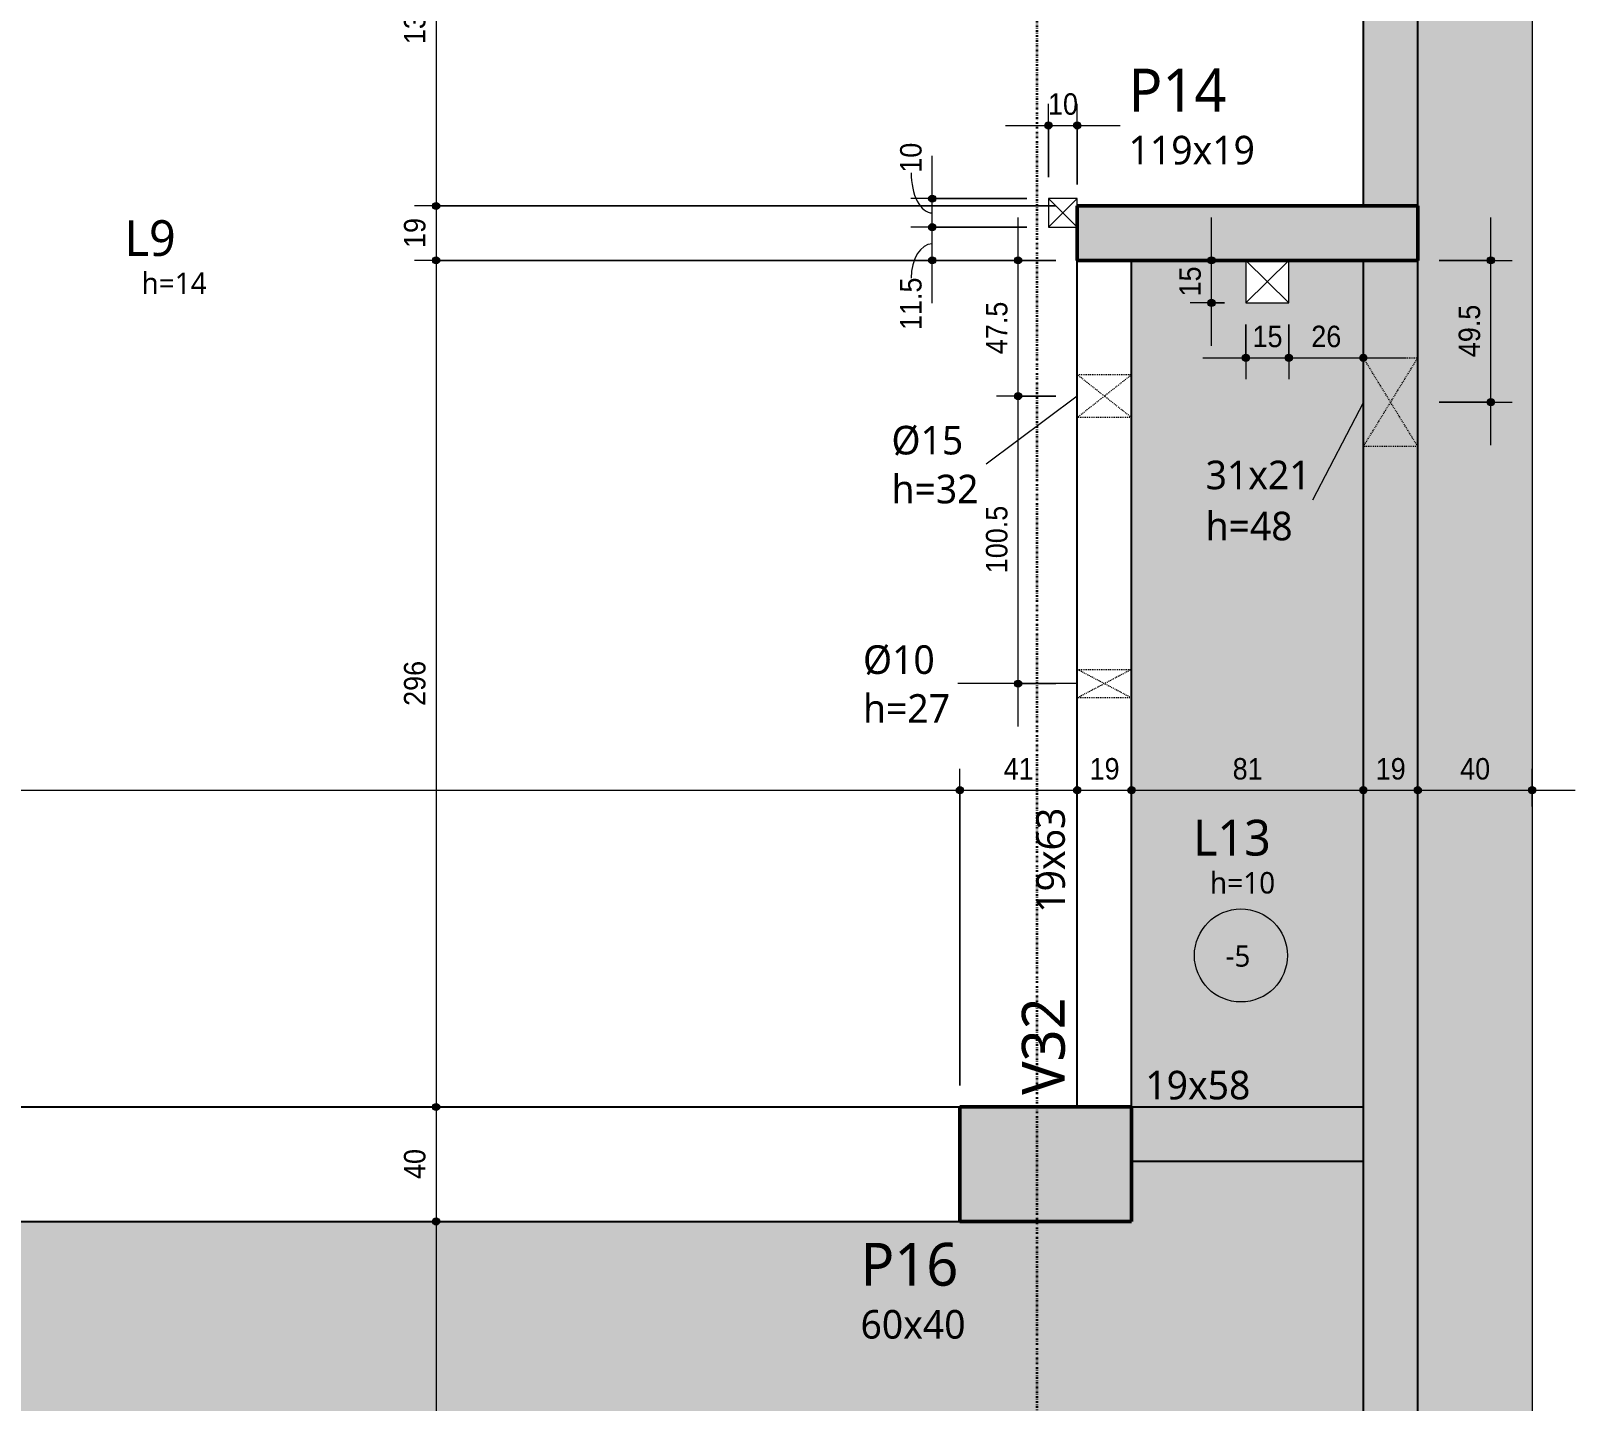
# Model space of a CAD drawing. Header units: centimetres. Extents: x -1897 to 22038, y -1268 to 84208.
# Drawn here: x 655 to 1194, y -789 to -310 of the extents above; entities that cross this region are included whole.
import ezdxf

# ---------------------------------------------------------------- set-up
doc = ezdxf.new("R2010")
doc.units = ezdxf.units.CM
for name, pattern in [('Dash dot', [1.5875, 0.635, -0.47625, 0, -0.47625]), ('Hidden', [0.714375, 0.47625, -0.238125]), ('Traço', [0.635, 0.3175, -0.3175])]:
    doc.linetypes.add(name, pattern=pattern)
for name, color, linetype, lineweight in [('A-ANNO-DIMS', 7, 'Continuous', 9), ('A-ANNO-DIMS-50', 7, 'Continuous', 9), ('A-DETL', 7, 'Hidden', 18), ('A-FLOR', 7, 'Continuous', 18), ('A-FLOR-IDEN', 7, 'Continuous', 9), ('A-GENM', 7, 'Continuous', 18), ('A-GENM-HDLN', 7, 'Traço', 18), ('A-GENM-IDEN', 7, 'Continuous', 9), ('S-BEAM', 7, 'Continuous', 18), ('S-BEAM-IDEN', 7, 'Continuous', 9), ('S-COLS', 7, 'Continuous', 18), ('S-COLS-IDEN', 7, 'Continuous', 9), ('S-GRID', 7, 'Continuous', 9)]:
    doc.layers.add(name, color=color, linetype=linetype, lineweight=lineweight)
doc.styles.add('Arial_1', font='arial.ttf', dxfattribs={"width": 0.9, "height": 7.5})
doc.styles.add('Gadugi', font='gadugi.ttf', dxfattribs={"height": 15})
doc.styles.add('Gadugi_1', font='gadugi.ttf', dxfattribs={"height": 10})
doc.styles.add('Gadugi_3', font='gadugi.ttf', dxfattribs={"height": 7.5})
doc.styles.add('Gadugi_4', font='gadugi.ttf', dxfattribs={"height": 12.5})
doc.dimstyles.new('PED_R80_1_5mm_ACIMA_As_ESQ__R00', dxfattribs={"dimscale": 30.48, "dimtxt": 7.651945, "dimasz": 0.328084, "dimexe": 0.246063, "dimexo": 0.246063, "dimgap": 0.049213, "dimtad": 1, "dimdec": 1, "dimrnd": 0.5, "dimdsep": 46, "dimtxsty": 'Arial_1', "dimblk1": 'DOTSMALL', "dimblk2": 'DOTSMALL', "dimsah": 1, "dimcen": 0.09, "dimdle": 0.492126, "dimazin": 0, "dimtfac": 1, "dimtdec": 4, "dimtix": 1, "dimtmove": 0, "dimatfit": 3, "dimfxl": 1, "dimtvp": 1, "dimtolj": 1, "dimtzin": 0, "dimarcsym": 2})
doc.dimstyles.new('PED_R80_1_5mm_ACIMA_As_ESQ__R00_2', dxfattribs={"dimscale": 30.48, "dimtxt": 7.651945, "dimasz": 0.328084, "dimexe": 0.246063, "dimexo": 0.246063, "dimgap": 0.049213, "dimtad": 1, "dimdec": 1, "dimrnd": 0.5, "dimdsep": 46, "dimtxsty": 'Arial_1', "dimblk1": 'DOTSMALL', "dimblk2": 'DOTSMALL', "dimsah": 1, "dimcen": 0.09, "dimdle": 0.492126, "dimazin": 0, "dimtfac": 1, "dimtdec": 4, "dimtix": 1, "dimtmove": 1, "dimatfit": 3, "dimfxl": 1, "dimtvp": 1, "dimtolj": 1, "dimtzin": 0, "dimarcsym": 2})

# ---------------------------------------------------------------- blocks, each defined once
blk = doc.blocks.new('PED_FURO_RETANGULAR_R04_2020 _INSTÂNCIA_ - FURO RET-3739772-PL K 100 - FORMA DO 6º PAVIMENTO')
at = {"layer": 'A-GENM-HDLN'}
for p, q in [((-15.5, -9.5), (-15.5, 9.5)), ((-15.49, 9.5), (15.49, -9.5)), ((-15.49, -9.5), (15.49, 9.5)), ((15.5, 9.5), (15.5, -9.5))]:
    blk.add_line(p, q, dxfattribs=at)
blk = doc.blocks.new('PED_FURO_CIRCULAR_R04_2020 _INSTÂNCIA_ - FURO CIRC-3743613-PL K 100 - FORMA DO 6º PAVIMENTO')
at = {"layer": 'A-GENM-HDLN'}
for p, q in [((5, -9.5), (-5, 9.5)), ((-5, -9.5), (5, 9.5)), ((-5, -9.5), (-5, 9.5)), ((5, 9.5), (5, -9.5))]:
    blk.add_line(p, q, dxfattribs=at)
blk = doc.blocks.new('PED_FURO_CIRCULAR_R04_2020 _INSTÂNCIA_ - FURO CIRC-3743808-PL K 100 - FORMA DO 6º PAVIMENTO')
at = {"layer": 'A-GENM-HDLN'}
for p, q in [((7.5, -9.5), (-7.5, 9.5)), ((-7.5, -9.5), (7.5, 9.5)), ((-7.5, -9.5), (-7.5, 9.5)), ((7.5, 9.5), (7.5, -9.5))]:
    blk.add_line(p, q, dxfattribs=at)
blk = doc.blocks.new('PED_TAG_LAJE_R01 - TÍTULO_ESPESSURA_REBAIXO-2413107-PL K 100 - FORMA DO 6º PAVIMENTO')
at = {"layer": 'A-FLOR-IDEN'}
blk.add_circle((-0.046, -0.667), 0.325, dxfattribs=at)
blk = doc.blocks.new('DIMBLOCK30-PL K 100 - FORMA DO 6º PAVIMENTO')
at = {"layer": 'A-ANNO-DIMS-50', "true_color": 0x000032}
h = blk.add_hatch(color=178, dxfattribs=at)
edge = h.paths.add_edge_path(flags=0)
edge.add_arc((237.5, -575), 1.25, 0, 360)
h = blk.add_hatch(color=178, dxfattribs=at)
edge = h.paths.add_edge_path(flags=0)
edge.add_arc((979.5, -575), 1.25, 0, 360)
at = {"layer": 'A-ANNO-DIMS-50', "color": 178, "true_color": 0x000032}
for p, q in [((237.5, -678.25), (237.5, -567.5)), ((979.5, -678.25), (979.5, -567.5)), ((237.5, -575), (979.5, -575)), ((237.5, -575), (237.5, -678.25)), ((979.5, -575), (979.5, -678.25))]:
    blk.add_line(p, q, dxfattribs=at)
for centre in [(237.5, -575), (979.5, -575)]:
    blk.add_circle(centre, 1.25, dxfattribs=at)
at = {"layer": 'A-ANNO-DIMS-50', "color": 0, "insert": (600.73, -563.76), "char_height": 7.5, "width": 18.6472, "attachment_point": 1, "rotation": 0, "line_spacing_factor": 0.941778, "style": 'Arial_1'}
blk.add_mtext('742', dxfattribs=at)
blk = doc.blocks.new('_DotSmall')
at = {"color": 0, "linetype": 'ByBlock', "const_width": 0.5}
blk.add_lwpolyline([(-0.0625, 0, 1), (0.0625, 0, 1)], format="xyb", close=True, dxfattribs=at)
blk = doc.blocks.new('DIMBLOCK31-PL K 100 - FORMA DO 6º PAVIMENTO')
at = {"layer": 'A-ANNO-DIMS-50', "true_color": 0x000032}
h = blk.add_hatch(color=178, dxfattribs=at)
edge = h.paths.add_edge_path(flags=0)
edge.add_arc((979.5, -575), 1.25, 0, 360)
h = blk.add_hatch(color=178, dxfattribs=at)
edge = h.paths.add_edge_path(flags=0)
edge.add_arc((1020.5, -575), 1.25, 0, 360)
at = {"layer": 'A-ANNO-DIMS-50', "color": 178, "true_color": 0x000032}
for p, q in [((979.5, -678.25), (979.5, -567.5)), ((1020.5, -580.73), (1020.5, -567.5)), ((979.5, -575), (1020.5, -575)), ((979.5, -575), (979.5, -678.25)), ((1020.5, -575), (1020.5, -580.73))]:
    blk.add_line(p, q, dxfattribs=at)
for centre in [(979.5, -575), (1020.5, -575)]:
    blk.add_circle(centre, 1.25, dxfattribs=at)
at = {"layer": 'A-ANNO-DIMS-50', "color": 0, "insert": (994.82, -563.76), "char_height": 7.5, "width": 12.4315, "attachment_point": 1, "rotation": 0, "line_spacing_factor": 0.941778, "style": 'Arial_1'}
blk.add_mtext('41', dxfattribs=at)
blk = doc.blocks.new('DIMBLOCK32-PL K 100 - FORMA DO 6º PAVIMENTO')
at = {"layer": 'A-ANNO-DIMS-50', "true_color": 0x000032}
h = blk.add_hatch(color=178, dxfattribs=at)
edge = h.paths.add_edge_path(flags=0)
edge.add_arc((1020.5, -575), 1.25, 0, 360)
h = blk.add_hatch(color=178, dxfattribs=at)
edge = h.paths.add_edge_path(flags=0)
edge.add_arc((1039.5, -575), 1.25, 0, 360)
at = {"layer": 'A-ANNO-DIMS-50', "color": 178, "true_color": 0x000032}
for p, q in [((1020.5, -580.73), (1020.5, -567.5)), ((1039.5, -580.73), (1039.5, -567.5)), ((1020.5, -575), (1039.5, -575)), ((1020.5, -575), (1020.5, -580.73)), ((1039.5, -575), (1039.5, -580.73))]:
    blk.add_line(p, q, dxfattribs=at)
for centre in [(1020.5, -575), (1039.5, -575)]:
    blk.add_circle(centre, 1.25, dxfattribs=at)
at = {"layer": 'A-ANNO-DIMS-50', "color": 0, "insert": (1024.82, -563.76), "char_height": 7.5, "width": 12.4315, "attachment_point": 1, "rotation": 0, "line_spacing_factor": 0.941778, "style": 'Arial_1'}
blk.add_mtext('19', dxfattribs=at)
blk = doc.blocks.new('DIMBLOCK33-PL K 100 - FORMA DO 6º PAVIMENTO')
at = {"layer": 'A-ANNO-DIMS-50', "true_color": 0x000032}
h = blk.add_hatch(color=178, dxfattribs=at)
edge = h.paths.add_edge_path(flags=0)
edge.add_arc((1039.5, -575), 1.25, 0, 360)
h = blk.add_hatch(color=178, dxfattribs=at)
edge = h.paths.add_edge_path(flags=0)
edge.add_arc((1120.5, -575), 1.25, 0, 360)
at = {"layer": 'A-ANNO-DIMS-50', "color": 178, "true_color": 0x000032}
for p, q in [((1039.5, -580.73), (1039.5, -567.5)), ((1120.5, -580.73), (1120.5, -567.5)), ((1039.5, -575), (1120.5, -575)), ((1039.5, -575), (1039.5, -580.73)), ((1120.5, -575), (1120.5, -580.73))]:
    blk.add_line(p, q, dxfattribs=at)
for centre in [(1039.5, -575), (1120.5, -575)]:
    blk.add_circle(centre, 1.25, dxfattribs=at)
at = {"layer": 'A-ANNO-DIMS-50', "color": 0, "insert": (1074.82, -563.76), "char_height": 7.5, "width": 12.4315, "attachment_point": 1, "rotation": 0, "line_spacing_factor": 0.941778, "style": 'Arial_1'}
blk.add_mtext('81', dxfattribs=at)
blk = doc.blocks.new('DIMBLOCK34-PL K 100 - FORMA DO 6º PAVIMENTO')
at = {"layer": 'A-ANNO-DIMS-50', "true_color": 0x000032}
h = blk.add_hatch(color=178, dxfattribs=at)
edge = h.paths.add_edge_path(flags=0)
edge.add_arc((1120.5, -575), 1.25, 0, 360)
h = blk.add_hatch(color=178, dxfattribs=at)
edge = h.paths.add_edge_path(flags=0)
edge.add_arc((1139.5, -575), 1.25, 0, 360)
at = {"layer": 'A-ANNO-DIMS-50', "color": 178, "true_color": 0x000032}
for p, q in [((1120.5, -580.73), (1120.5, -567.5)), ((1139.5, -580.73), (1139.5, -567.5)), ((1120.5, -575), (1139.5, -575)), ((1120.5, -575), (1120.5, -580.73)), ((1139.5, -575), (1139.5, -580.73))]:
    blk.add_line(p, q, dxfattribs=at)
for centre in [(1120.5, -575), (1139.5, -575)]:
    blk.add_circle(centre, 1.25, dxfattribs=at)
at = {"layer": 'A-ANNO-DIMS-50', "color": 0, "insert": (1124.82, -563.76), "char_height": 7.5, "width": 12.4315, "attachment_point": 1, "rotation": 0, "line_spacing_factor": 0.941778, "style": 'Arial_1'}
blk.add_mtext('19', dxfattribs=at)
blk = doc.blocks.new('DIMBLOCK35-PL K 100 - FORMA DO 6º PAVIMENTO')
at = {"layer": 'A-ANNO-DIMS-50', "true_color": 0x000032}
h = blk.add_hatch(color=178, dxfattribs=at)
edge = h.paths.add_edge_path(flags=0)
edge.add_arc((1139.5, -575), 1.25, 0, 360)
h = blk.add_hatch(color=178, dxfattribs=at)
edge = h.paths.add_edge_path(flags=0)
edge.add_arc((1179.5, -575), 1.25, 0, 360)
at = {"layer": 'A-ANNO-DIMS-50', "color": 178, "true_color": 0x000032}
for p, q in [((1139.5, -580.73), (1139.5, -567.5)), ((1179.5, -580.73), (1179.5, -567.5)), ((1139.5, -575), (1194.5, -575)), ((1139.5, -575), (1139.5, -580.73)), ((1179.5, -575), (1179.5, -580.73))]:
    blk.add_line(p, q, dxfattribs=at)
for centre in [(1139.5, -575), (1179.5, -575)]:
    blk.add_circle(centre, 1.25, dxfattribs=at)
at = {"layer": 'A-ANNO-DIMS-50', "color": 0, "insert": (1154.32, -563.76), "char_height": 7.5, "width": 12.4315, "attachment_point": 1, "rotation": 0, "line_spacing_factor": 0.941778, "style": 'Arial_1'}
blk.add_mtext('40', dxfattribs=at)
blk = doc.blocks.new('DIMBLOCK172-PL K 100 - FORMA DO 6º PAVIMENTO')
at = {"layer": 'A-ANNO-DIMS-50', "true_color": 0x000032}
h = blk.add_hatch(color=178, dxfattribs=at)
edge = h.paths.add_edge_path(flags=0)
edge.add_arc((796.45, -234.25), 1.25, 0, 360)
h = blk.add_hatch(color=178, dxfattribs=at)
edge = h.paths.add_edge_path(flags=0)
edge.add_arc((796.45, -370.75), 1.25, 0, 360)
at = {"layer": 'A-ANNO-DIMS-50', "color": 178, "true_color": 0x000032}
for p, q in [((721.5, -234.25), (803.95, -234.25)), ((796.45, -234.25), (721.5, -234.25)), ((796.45, -234.25), (796.45, -370.75)), ((1013, -370.75), (788.95, -370.75)), ((796.45, -370.75), (1013, -370.75))]:
    blk.add_line(p, q, dxfattribs=at)
for centre in [(796.45, -234.25), (796.45, -370.75)]:
    blk.add_circle(centre, 1.25, dxfattribs=at)
at = {"layer": 'A-ANNO-DIMS-50', "color": 0, "insert": (785.21, -314.15), "char_height": 7.5, "width": 27.9708, "attachment_point": 1, "rotation": 90, "line_spacing_factor": 0.941778, "style": 'Arial_1'}
blk.add_mtext('136.5', dxfattribs=at)
blk = doc.blocks.new('DIMBLOCK173-PL K 100 - FORMA DO 6º PAVIMENTO')
at = {"layer": 'A-ANNO-DIMS-50', "true_color": 0x000032}
h = blk.add_hatch(color=178, dxfattribs=at)
edge = h.paths.add_edge_path(flags=0)
edge.add_arc((796.45, -370.75), 1.25, 0, 360)
h = blk.add_hatch(color=178, dxfattribs=at)
edge = h.paths.add_edge_path(flags=0)
edge.add_arc((796.45, -389.75), 1.25, 0, 360)
at = {"layer": 'A-ANNO-DIMS-50', "color": 178, "true_color": 0x000032}
for p, q in [((1013, -370.75), (788.95, -370.75)), ((796.45, -370.75), (796.45, -389.75)), ((796.45, -370.75), (1013, -370.75)), ((1013, -389.75), (788.95, -389.75)), ((796.45, -389.75), (1013, -389.75))]:
    blk.add_line(p, q, dxfattribs=at)
for centre in [(796.45, -370.75), (796.45, -389.75)]:
    blk.add_circle(centre, 1.25, dxfattribs=at)
at = {"layer": 'A-ANNO-DIMS-50', "color": 0, "insert": (785.21, -385.43), "char_height": 7.5, "width": 12.4315, "attachment_point": 1, "rotation": 90, "line_spacing_factor": 0.941778, "style": 'Arial_1'}
blk.add_mtext('19', dxfattribs=at)
blk = doc.blocks.new('DIMBLOCK174-PL K 100 - FORMA DO 6º PAVIMENTO')
at = {"layer": 'A-ANNO-DIMS-50', "true_color": 0x000032}
h = blk.add_hatch(color=178, dxfattribs=at)
edge = h.paths.add_edge_path(flags=0)
edge.add_arc((796.45, -389.75), 1.25, 0, 360)
h = blk.add_hatch(color=178, dxfattribs=at)
edge = h.paths.add_edge_path(flags=0)
edge.add_arc((796.45, -685.75), 1.25, 0, 360)
at = {"layer": 'A-ANNO-DIMS-50', "color": 178, "true_color": 0x000032}
for p, q in [((1013, -389.75), (788.95, -389.75)), ((796.45, -389.75), (796.45, -685.75)), ((796.45, -389.75), (1013, -389.75)), ((790.72, -685.75), (803.95, -685.75)), ((796.45, -685.75), (790.72, -685.75))]:
    blk.add_line(p, q, dxfattribs=at)
for centre in [(796.45, -389.75), (796.45, -685.75)]:
    blk.add_circle(centre, 1.25, dxfattribs=at)
at = {"layer": 'A-ANNO-DIMS-50', "color": 0, "insert": (785.21, -545.52), "char_height": 7.5, "width": 18.6472, "attachment_point": 1, "rotation": 90, "line_spacing_factor": 0.941778, "style": 'Arial_1'}
blk.add_mtext('296', dxfattribs=at)
blk = doc.blocks.new('DIMBLOCK175-PL K 100 - FORMA DO 6º PAVIMENTO')
at = {"layer": 'A-ANNO-DIMS-50', "true_color": 0x000032}
h = blk.add_hatch(color=178, dxfattribs=at)
edge = h.paths.add_edge_path(flags=0)
edge.add_arc((796.45, -685.75), 1.25, 0, 360)
h = blk.add_hatch(color=178, dxfattribs=at)
edge = h.paths.add_edge_path(flags=0)
edge.add_arc((796.45, -725.75), 1.25, 0, 360)
at = {"layer": 'A-ANNO-DIMS-50', "color": 178, "true_color": 0x000032}
for p, q in [((790.72, -685.75), (803.95, -685.75)), ((796.45, -685.75), (790.72, -685.75)), ((796.45, -685.75), (796.45, -725.75)), ((790.72, -725.75), (803.95, -725.75)), ((796.45, -725.75), (790.72, -725.75))]:
    blk.add_line(p, q, dxfattribs=at)
for centre in [(796.45, -685.75), (796.45, -725.75)]:
    blk.add_circle(centre, 1.25, dxfattribs=at)
at = {"layer": 'A-ANNO-DIMS-50', "color": 0, "insert": (785.21, -710.93), "char_height": 7.5, "width": 12.4315, "attachment_point": 1, "rotation": 90, "line_spacing_factor": 0.941778, "style": 'Arial_1'}
blk.add_mtext('40', dxfattribs=at)
blk = doc.blocks.new('DIMBLOCK176-PL K 100 - FORMA DO 6º PAVIMENTO')
at = {"layer": 'A-ANNO-DIMS-50', "true_color": 0x000032}
h = blk.add_hatch(color=178, dxfattribs=at)
edge = h.paths.add_edge_path(flags=0)
edge.add_arc((796.45, -725.75), 1.25, 0, 360)
h = blk.add_hatch(color=178, dxfattribs=at)
edge = h.paths.add_edge_path(flags=0)
edge.add_arc((796.45, -952.25), 1.25, 0, 360)
at = {"layer": 'A-ANNO-DIMS-50', "color": 178, "true_color": 0x000032}
for p, q in [((790.72, -725.75), (803.95, -725.75)), ((796.45, -725.75), (790.72, -725.75)), ((796.45, -725.75), (796.45, -952.25)), ((881, -952.25), (788.95, -952.25)), ((796.45, -952.25), (881, -952.25))]:
    blk.add_line(p, q, dxfattribs=at)
for centre in [(796.45, -725.75), (796.45, -952.25)]:
    blk.add_circle(centre, 1.25, dxfattribs=at)
at = {"layer": 'A-ANNO-DIMS-50', "color": 0, "insert": (785.21, -850.65), "char_height": 7.5, "width": 27.9708, "attachment_point": 1, "rotation": 90, "line_spacing_factor": 0.941778, "style": 'Arial_1'}
blk.add_mtext('226.5', dxfattribs=at)
blk = doc.blocks.new('DIMBLOCK226-PL K 100 - FORMA DO 6º PAVIMENTO')
at = {"layer": 'A-ANNO-DIMS-50', "true_color": 0x000032}
h = blk.add_hatch(color=178, dxfattribs=at)
edge = h.paths.add_edge_path(flags=0)
edge.add_arc((1165.04, -389.75), 1.25, 0, 360)
h = blk.add_hatch(color=178, dxfattribs=at)
edge = h.paths.add_edge_path(flags=0)
edge.add_arc((1165.04, -439.34), 1.25, 0, 360)
at = {"layer": 'A-ANNO-DIMS-50', "color": 178, "true_color": 0x000032}
for p, q in [((1165.04, -454.34), (1165.04, -374.75)), ((1147, -389.75), (1172.54, -389.75)), ((1165.04, -389.75), (1147, -389.75)), ((1147, -439.34), (1172.54, -439.34)), ((1165.04, -439.34), (1147, -439.34))]:
    blk.add_line(p, q, dxfattribs=at)
for centre in [(1165.04, -389.75), (1165.04, -439.34)]:
    blk.add_circle(centre, 1.25, dxfattribs=at)
at = {"layer": 'A-ANNO-DIMS-50', "color": 0, "insert": (1153.8, -423.61), "char_height": 7.5, "width": 21.7551, "attachment_point": 1, "rotation": 90, "line_spacing_factor": 0.941778, "style": 'Arial_1'}
blk.add_mtext('49.5', dxfattribs=at)
blk = doc.blocks.new('DIMBLOCK227-PL K 100 - FORMA DO 6º PAVIMENTO')
at = {"layer": 'A-ANNO-DIMS-50', "true_color": 0x000032}
h = blk.add_hatch(color=178, dxfattribs=at)
edge = h.paths.add_edge_path(flags=0)
edge.add_arc((1067.42, -389.75), 1.25, 0, 360)
h = blk.add_hatch(color=178, dxfattribs=at)
edge = h.paths.add_edge_path(flags=0)
edge.add_arc((1067.42, -404.65), 1.25, 0, 360)
at = {"layer": 'A-ANNO-DIMS-50', "color": 178, "true_color": 0x000032}
for p, q in [((1067.42, -419.65), (1067.42, -374.75)), ((1073.15, -389.75), (1059.92, -389.75)), ((1067.42, -389.75), (1073.15, -389.75)), ((1071.94, -404.65), (1059.92, -404.65)), ((1067.42, -404.65), (1071.94, -404.65))]:
    blk.add_line(p, q, dxfattribs=at)
for centre in [(1067.42, -389.75), (1067.42, -404.65)]:
    blk.add_circle(centre, 1.25, dxfattribs=at)
at = {"layer": 'A-ANNO-DIMS-50', "color": 0, "insert": (1056.18, -402.38), "char_height": 7.5, "width": 12.4315, "attachment_point": 1, "rotation": 90, "line_spacing_factor": 0.941778, "style": 'Arial_1'}
blk.add_mtext('15', dxfattribs=at)
blk = doc.blocks.new('DIMBLOCK228-PL K 100 - FORMA DO 6º PAVIMENTO')
at = {"layer": 'A-ANNO-DIMS-50', "true_color": 0x000032}
h = blk.add_hatch(color=178, dxfattribs=at)
edge = h.paths.add_edge_path(flags=0)
edge.add_arc((1079.44, -423.84), 1.25, 0, 360)
h = blk.add_hatch(color=178, dxfattribs=at)
edge = h.paths.add_edge_path(flags=0)
edge.add_arc((1094.44, -423.84), 1.25, 0, 360)
at = {"layer": 'A-ANNO-DIMS-50', "color": 178, "true_color": 0x000032}
for p, q in [((1079.44, -412.15), (1079.44, -431.34)), ((1079.44, -423.84), (1079.44, -412.15)), ((1094.44, -412.15), (1094.44, -431.34)), ((1094.44, -423.84), (1094.44, -412.15)), ((1064.44, -423.84), (1094.44, -423.84))]:
    blk.add_line(p, q, dxfattribs=at)
for centre in [(1079.44, -423.84), (1094.44, -423.84)]:
    blk.add_circle(centre, 1.25, dxfattribs=at)
at = {"layer": 'A-ANNO-DIMS-50', "color": 0, "insert": (1081.76, -412.6), "char_height": 7.5, "width": 12.4315, "attachment_point": 1, "line_spacing_factor": 0.941778, "style": 'Arial_1'}
blk.add_mtext('15', dxfattribs=at)
blk = doc.blocks.new('DIMBLOCK229-PL K 100 - FORMA DO 6º PAVIMENTO')
at = {"layer": 'A-ANNO-DIMS-50', "true_color": 0x000032}
h = blk.add_hatch(color=178, dxfattribs=at)
edge = h.paths.add_edge_path(flags=0)
edge.add_arc((1094.44, -423.84), 1.25, 0, 360)
h = blk.add_hatch(color=178, dxfattribs=at)
edge = h.paths.add_edge_path(flags=0)
edge.add_arc((1120.5, -423.84), 1.25, 0, 360)
at = {"layer": 'A-ANNO-DIMS-50', "color": 178, "true_color": 0x000032}
for p, q in [((1094.44, -412.15), (1094.44, -431.34)), ((1094.44, -423.84), (1094.44, -412.15)), ((1120.5, -429.57), (1120.5, -416.34)), ((1094.44, -423.84), (1135.5, -423.84)), ((1120.5, -423.84), (1120.5, -429.57))]:
    blk.add_line(p, q, dxfattribs=at)
for centre in [(1094.44, -423.84), (1120.5, -423.84)]:
    blk.add_circle(centre, 1.25, dxfattribs=at)
at = {"layer": 'A-ANNO-DIMS-50', "color": 0, "insert": (1102.29, -412.6), "char_height": 7.5, "width": 12.4315, "attachment_point": 1, "line_spacing_factor": 0.941778, "style": 'Arial_1'}
blk.add_mtext('26', dxfattribs=at)
blk = doc.blocks.new('DIMBLOCK230-PL K 100 - FORMA DO 6º PAVIMENTO')
at = {"layer": 'A-ANNO-DIMS-50', "true_color": 0x000032}
h = blk.add_hatch(color=178, dxfattribs=at)
edge = h.paths.add_edge_path(flags=0)
edge.add_arc((999.83, -437.22), 1.25, 0, 360)
h = blk.add_hatch(color=178, dxfattribs=at)
edge = h.paths.add_edge_path(flags=0)
edge.add_arc((999.83, -537.75), 1.25, 0, 360)
at = {"layer": 'A-ANNO-DIMS-50', "color": 178, "true_color": 0x000032}
for p, q in [((1013, -437.22), (992.33, -437.22)), ((999.83, -552.75), (999.83, -437.22)), ((999.83, -437.22), (1013, -437.22)), ((1013, -537.75), (992.33, -537.75)), ((999.83, -537.75), (1013, -537.75))]:
    blk.add_line(p, q, dxfattribs=at)
for centre in [(999.83, -437.22), (999.83, -537.75)]:
    blk.add_circle(centre, 1.25, dxfattribs=at)
at = {"layer": 'A-ANNO-DIMS-50', "color": 0, "insert": (988.6, -499.14), "char_height": 7.5, "width": 27.9708, "attachment_point": 1, "rotation": 90, "line_spacing_factor": 0.941778, "style": 'Arial_1'}
blk.add_mtext('100.5', dxfattribs=at)
blk = doc.blocks.new('DIMBLOCK231-PL K 100 - FORMA DO 6º PAVIMENTO')
at = {"layer": 'A-ANNO-DIMS-50', "true_color": 0x000032}
h = blk.add_hatch(color=178, dxfattribs=at)
edge = h.paths.add_edge_path(flags=0)
edge.add_arc((999.83, -389.75), 1.25, 0, 360)
h = blk.add_hatch(color=178, dxfattribs=at)
edge = h.paths.add_edge_path(flags=0)
edge.add_arc((999.83, -437.22), 1.25, 0, 360)
at = {"layer": 'A-ANNO-DIMS-50', "color": 178, "true_color": 0x000032}
for p, q in [((999.83, -437.22), (999.83, -374.75)), ((1013, -389.75), (992.33, -389.75)), ((999.83, -389.75), (1013, -389.75)), ((1013, -437.22), (992.33, -437.22)), ((999.83, -437.22), (1013, -437.22))]:
    blk.add_line(p, q, dxfattribs=at)
for centre in [(999.83, -389.75), (999.83, -437.22)]:
    blk.add_circle(centre, 1.25, dxfattribs=at)
at = {"layer": 'A-ANNO-DIMS-50', "color": 0, "insert": (988.6, -422.55), "char_height": 7.5, "width": 21.7551, "attachment_point": 1, "rotation": 90, "line_spacing_factor": 0.941778, "style": 'Arial_1'}
blk.add_mtext('47.5', dxfattribs=at)
blk = doc.blocks.new('DIMBLOCK232-PL K 100 - FORMA DO 6º PAVIMENTO')
at = {"layer": 'A-ANNO-DIMS-50', "true_color": 0x000032}
h = blk.add_hatch(color=178, dxfattribs=at)
edge = h.paths.add_edge_path(flags=0)
edge.add_arc((969.83, -378.18), 1.25, 0, 360)
h = blk.add_hatch(color=178, dxfattribs=at)
edge = h.paths.add_edge_path(flags=0)
edge.add_arc((969.83, -389.75), 1.25, 0, 360)
at = {"layer": 'A-ANNO-DIMS-50', "color": 178, "true_color": 0x000032}
for p, q in [((1002.94, -378.18), (962.33, -378.18)), ((969.83, -404.75), (969.83, -378.18)), ((969.83, -378.18), (1002.94, -378.18)), ((1013, -389.75), (962.33, -389.75)), ((969.83, -389.75), (1013, -389.75))]:
    blk.add_line(p, q, dxfattribs=at)
for centre in [(969.83, -378.18), (969.83, -389.75)]:
    blk.add_circle(centre, 1.25, dxfattribs=at)
blk.add_ellipse((969.83, -395.98), major_axis=(0, 12.01), ratio=0.614803, start_param=0, end_param=1.570796, dxfattribs=at)
at = {"layer": 'A-ANNO-DIMS-50', "color": 0, "insert": (958.6, -414.11), "char_height": 7.5, "width": 21.7551, "attachment_point": 1, "rotation": 90, "line_spacing_factor": 0.941778, "style": 'Arial_1'}
blk.add_mtext('11.5', dxfattribs=at)
blk = doc.blocks.new('DIMBLOCK233-PL K 100 - FORMA DO 6º PAVIMENTO')
at = {"layer": 'A-ANNO-DIMS-50', "true_color": 0x000032}
h = blk.add_hatch(color=178, dxfattribs=at)
edge = h.paths.add_edge_path(flags=0)
edge.add_arc((969.83, -368.18), 1.25, 0, 360)
h = blk.add_hatch(color=178, dxfattribs=at)
edge = h.paths.add_edge_path(flags=0)
edge.add_arc((969.83, -378.18), 1.25, 0, 360)
at = {"layer": 'A-ANNO-DIMS-50', "color": 178, "true_color": 0x000032}
for p, q in [((969.83, -378.18), (969.83, -353.18)), ((1002.94, -368.18), (962.33, -368.18)), ((969.83, -368.18), (1002.94, -368.18)), ((1002.94, -378.18), (962.33, -378.18)), ((969.83, -378.18), (1002.94, -378.18))]:
    blk.add_line(p, q, dxfattribs=at)
for centre in [(969.83, -368.18), (969.83, -378.18)]:
    blk.add_circle(centre, 1.25, dxfattribs=at)
blk.add_ellipse((969.83, -359.12), major_axis=(0, 14.06), ratio=0.525312, start_param=1.570796, end_param=3.141593, dxfattribs=at)
at = {"layer": 'A-ANNO-DIMS-50', "color": 0, "insert": (958.6, -359.12), "char_height": 7.5, "width": 12.4315, "attachment_point": 1, "rotation": 90, "line_spacing_factor": 0.941778, "style": 'Arial_1'}
blk.add_mtext('10', dxfattribs=at)
blk = doc.blocks.new('DIMBLOCK234-PL K 100 - FORMA DO 6º PAVIMENTO')
at = {"layer": 'A-ANNO-DIMS-50', "true_color": 0x000032}
h = blk.add_hatch(color=178, dxfattribs=at)
edge = h.paths.add_edge_path(flags=0)
edge.add_arc((1010.44, -342.59), 1.25, 0, 360)
h = blk.add_hatch(color=178, dxfattribs=at)
edge = h.paths.add_edge_path(flags=0)
edge.add_arc((1020.5, -342.59), 1.25, 0, 360)
at = {"layer": 'A-ANNO-DIMS-50', "color": 178, "true_color": 0x000032}
for p, q in [((1010.44, -360.68), (1010.44, -335.09)), ((1020.5, -363.25), (1020.5, -335.09)), ((995.44, -342.59), (1035.5, -342.59)), ((1010.44, -342.59), (1010.44, -360.68)), ((1020.5, -342.59), (1020.5, -363.25))]:
    blk.add_line(p, q, dxfattribs=at)
for centre in [(1010.44, -342.59), (1020.5, -342.59)]:
    blk.add_circle(centre, 1.25, dxfattribs=at)
at = {"layer": 'A-ANNO-DIMS-50', "color": 0, "insert": (1010.29, -331.35), "char_height": 7.5, "width": 12.4315, "attachment_point": 1, "line_spacing_factor": 0.941778, "style": 'Arial_1'}
blk.add_mtext('10', dxfattribs=at)

msp = doc.modelspace()

# ---------------------------------------------------------------- hatches: boundary and pattern name
at = {"layer": 'A-FLOR', "true_color": 0xe6b8b7}
msp.add_hatch(color=9, dxfattribs=at).paths.add_polyline_path([(-1139.5, -1119.75), (1179.5, -1119.75), (1179.5, -214.75), (1139.5, -214.75), (1139.5, -1079.75), (-1139.5, -1079.75), (-1139.5, -214.75), (-1179.5, -214.75), (-1179.5, -1119.75)], flags=0)
at = {"layer": 'A-FLOR', "true_color": 0xd9d9d9}
for points in [[(1039.5, -685.75), (1120.5, -685.75), (1120.5, -389.75), (1094.44, -389.75), (1094.44, -404.65), (1079.44, -404.65), (1079.44, -389.75), (1039.5, -389.75), (1039.5, -542.75)], [(809.04, -1060.75), (863.5, -1060.75), (863.5, -998.83), (860.76, -993.67), (859.07, -988.07), (858.5, -982.25), (859.08, -976.4), (860.78, -970.77), (863.56, -965.58), (867.29, -961.04), (871.83, -957.31), (877.02, -954.53), (882.65, -952.83), (888.5, -952.25), (894.35, -952.83), (899.98, -954.53), (905.17, -957.31), (909.71, -961.04), (913.44, -965.58), (916.22, -970.77), (917.92, -976.4), (918.5, -982.25), (917.92, -988.12), (916.22, -993.73), (913.5, -998.92), (913.5, -1060.75), (1120.5, -1060.75), (1120.5, -704.75), (1039.5, -704.75), (1039.5, -725.75), (237.5, -725.75), (237.5, -808.67), (252.38, -808.67), (252.38, -856.67), (237.5, -856.67), (237.5, -1060.75)]]:
    msp.add_hatch(color=254, dxfattribs=at).paths.add_polyline_path(points, flags=0)
at = {"layer": 'S-BEAM', "true_color": 0xccffcc}
for points in [[(1139.5, -370.75), (1139.5, -214.75), (1120.5, -214.75), (1120.5, -370.75)], [(1139.5, -1060.75), (1139.5, -389.75), (1120.5, -389.75), (1120.5, -1060.75)]]:
    msp.add_hatch(color=254, dxfattribs=at).paths.add_polyline_path(points, flags=0)
at = {"layer": 'S-BEAM', "true_color": 0xd9d9d9}
msp.add_hatch(color=254, dxfattribs=at).paths.add_polyline_path([(1039.5, -704.75), (1120.5, -704.75), (1120.5, -685.75), (1039.5, -685.75)], flags=0)
at = {"layer": 'S-COLS', "true_color": 0x808080}
for points in [[(1139.5, -389.75), (1139.5, -370.75), (1020.5, -370.75), (1020.5, -389.75)], [(1039.5, -725.75), (1039.5, -685.75), (979.5, -685.75), (979.5, -725.75)]]:
    msp.add_hatch(color=8, dxfattribs=at).paths.add_polyline_path(points, flags=0)

# ---------------------------------------------------------------- linework, layer by layer
at = {"lineweight": 18}
for p, q in [((1010.44, -378.18), (1020.5, -368.18)), ((1010.44, -368.18), (1020.5, -378.18)), ((1079.44, -404.65), (1094.44, -389.75)), ((1079.44, -389.75), (1094.44, -404.65))]:
    msp.add_line(p, q, dxfattribs=at)
at = {"layer": 'A-DETL'}
msp.add_line((1139.5, -214.75), (1139.5, -1079.75), dxfattribs=at)
at = {"layer": 'A-FLOR'}
for p, q in [((1179.5, -214.75), (1179.5, -1119.75)), ((1020.5, -368.18), (1010.44, -368.18)), ((1010.44, -368.18), (1010.44, -378.18)), ((1020.5, -370.75), (1020.5, -368.18)), ((1010.44, -378.18), (1020.5, -378.18)), ((1079.44, -389.75), (1079.44, -404.65)), ((1094.44, -404.65), (1094.44, -389.75)), ((1079.44, -404.65), (1094.44, -404.65))]:
    msp.add_line(p, q, dxfattribs=at)
at = {"layer": 'A-GENM-IDEN'}
for p, q in [((1020.5, -437.22), (988.69, -461.02)), ((1120.5, -439.34), (1102.77, -473.56)), ((1020.5, -537.75), (978.74, -537.75))]:
    msp.add_line(p, q, dxfattribs=at)
at = {"layer": 'S-BEAM', "lineweight": 25}
for p, q in [((1120.5, -370.75), (1120.5, -214.75)), ((1139.5, -370.75), (1139.5, -214.75)), ((1020.5, -685.75), (1020.5, -389.75)), ((1039.5, -685.75), (1039.5, -389.75)), ((1120.5, -1060.75), (1120.5, -389.75)), ((1139.5, -1060.75), (1139.5, -389.75)), ((237.5, -685.75), (979.5, -685.75)), ((1039.5, -685.75), (1120.5, -685.75)), ((1039.5, -704.75), (1120.5, -704.75)), ((237.5, -725.75), (979.5, -725.75))]:
    msp.add_line(p, q, dxfattribs=at)
at = {"layer": 'S-COLS', "lineweight": 50}
for p, q in [((1020.5, -389.75), (1020.5, -370.75)), ((1020.5, -370.75), (1139.5, -370.75)), ((1139.5, -370.75), (1139.5, -389.75)), ((1139.5, -389.75), (1020.5, -389.75)), ((979.5, -725.75), (979.5, -685.75)), ((979.5, -685.75), (1039.5, -685.75)), ((1039.5, -685.75), (1039.5, -725.75)), ((1039.5, -725.75), (979.5, -725.75))]:
    msp.add_line(p, q, dxfattribs=at)
at = {"layer": 'S-GRID', "color": 40, "linetype": 'Dash dot', "lineweight": 35, "true_color": 0xffc000}
msp.add_line((1006.5, -1202.65), (1006.5, 698.85), dxfattribs=at)

# ---------------------------------------------------------------- block references
at = {"layer": 'A-FLOR-IDEN', "xscale": 49.99999999999998, "yscale": 49.99999999999998, "zscale": 49.99999999999998}
msp.add_blockref('PED_TAG_LAJE_R01 - TÍTULO_ESPESSURA_REBAIXO-2413107-PL K 100 - FORMA DO 6º PAVIMENTO', (1080, -599.43), dxfattribs=at)
at = {"layer": 'A-GENM', "linetype": 'Traço', "rotation": 89.9999999999999}
for name, p in [('PED_FURO_RETANGULAR_R04_2020 _INSTÂNCIA_ - FURO RET-3739772-PL K 100 - FORMA DO 6º PAVIMENTO', (1130, -439.34)), ('PED_FURO_CIRCULAR_R04_2020 _INSTÂNCIA_ - FURO CIRC-3743808-PL K 100 - FORMA DO 6º PAVIMENTO', (1030, -437.22)), ('PED_FURO_CIRCULAR_R04_2020 _INSTÂNCIA_ - FURO CIRC-3743613-PL K 100 - FORMA DO 6º PAVIMENTO', (1030, -537.75))]:
    msp.add_blockref(name, p, dxfattribs=at)

# ---------------------------------------------------------------- texts
at = {"layer": 'A-FLOR-IDEN', "attachment_point": 1}
for s, insert, char_height, width, style in [('L9', (687.59, -375.72), 12.5, 21.6456, 'Gadugi_4'), ('h=14', (693.48, -394.01), 7.5, 29.6624, 'Gadugi_3'), ('L13', (1060.98, -585.34), 12.5, 33.27, 'Gadugi_4'), ('h=10', (1066.87, -603.62), 7.5, 29.6624, 'Gadugi_3'), ('-5', (1072.29, -629.19), 7.5, 12.0253, 'Gadugi_3')]:
    msp.add_mtext(s, dxfattribs=dict(at, insert=insert, char_height=char_height, width=width, style=style))
at = {"layer": 'A-GENM-IDEN', "char_height": 10, "attachment_point": 1, "style": 'Gadugi_1'}
for s, insert, width in [('Ø15', (955.59, -447.62), 31.2658), ('h=32', (955.59, -464.7), 39.6835), ('31x21', (1065.37, -459.77), 44.8945), ('h=48', (1065.37, -477.63), 39.6835), ('Ø10', (945.64, -524.35), 31.2658), ('h=27', (945.64, -541.42), 39.6835)]:
    msp.add_mtext(s, dxfattribs=dict(at, insert=insert, width=width))
at = {"layer": 'S-BEAM-IDEN', "attachment_point": 1, "rotation": 90}
for s, insert, char_height, width, style in [('19x63', (1006.18, -617.83), 10, 44.8945, 'Gadugi_1'), ('V32', (1001.15, -681.53), 15, 44.0928, 'Gadugi')]:
    msp.add_mtext(s, dxfattribs=dict(at, insert=insert, char_height=char_height, width=width, style=style))
at = {"layer": 'S-BEAM-IDEN', "insert": (1044.31, -673.09), "char_height": 10, "width": 44.8945, "attachment_point": 1, "style": 'Gadugi_1'}
msp.add_mtext('19x58', dxfattribs=at)
at = {"layer": 'S-COLS-IDEN', "attachment_point": 1}
for s, insert, char_height, width, style in [('P14', (1038.45, -322.72), 15, 42.4894, 'Gadugi'), ('119x19', (1038.45, -346.21), 10, 54.1139, 'Gadugi_1'), ('P16', (944.78, -733.25), 15, 42.4894, 'Gadugi'), ('60x40', (944.78, -756.74), 10, 44.8945, 'Gadugi_1')]:
    msp.add_mtext(s, dxfattribs=dict(at, insert=insert, char_height=char_height, width=width, style=style))

# ---------------------------------------------------------------- dimensions: what is measured, and where the dimension line sits
at = {"layer": 'A-ANNO-DIMS', "color": 178, "true_color": 0x000032}
for base, p1, p2, angle, override, picture, middle in [((796.45, -370.75), (714, -234.25), (1020.5, -370.75), 90, {"dimpost": '<>', "dimfxl": 335.521236}, 'DIMBLOCK172-PL K 100 - FORMA DO 6º PAVIMENTO', (791.12, -302.5)), ((796.45, -389.75), (1020.5, -370.75), (1020.5, -389.75), 90, {"dimpost": '<>', "dimfxl": 19}, 'DIMBLOCK173-PL K 100 - FORMA DO 6º PAVIMENTO', (791.12, -380.25)), ((999.83, -389.75), (1020.5, -437.22), (1020.5, -389.75), 90, {"dimpost": '<>', "dimfxl": 47.467431}, 'DIMBLOCK231-PL K 100 - FORMA DO 6º PAVIMENTO', (994.52, -413.48)), ((1067.42, -389.75), (1079.44, -404.65), (1065.65, -389.75), 90, {"dimpost": '<>', "dimfxl": 20.299841}, 'DIMBLOCK227-PL K 100 - FORMA DO 6º PAVIMENTO', (1062.09, -397.2)), ((1165.04, -389.75), (1139.5, -439.34), (1139.5, -389.75), 90, {"dimpost": '<>', "dimfxl": 49.590388}, 'DIMBLOCK226-PL K 100 - FORMA DO 6º PAVIMENTO', (1159.71, -414.55)), ((796.45, -685.75), (1020.5, -389.75), (798.22, -685.75), 90, {"dimpost": '<>', "dimfxl": 370.169295}, 'DIMBLOCK174-PL K 100 - FORMA DO 6º PAVIMENTO', (791.12, -537.75)), ((999.83, -437.22), (1020.5, -537.75), (1020.5, -437.22), 90, {"dimpost": '<>', "dimfxl": 100.532569}, 'DIMBLOCK230-PL K 100 - FORMA DO 6º PAVIMENTO', (994.5, -487.48)), ((979.5, -575), (237.5, -685.75), (979.5, -685.75), 0, {"dimpost": '<>', "dimfxl": 742}, 'DIMBLOCK30-PL K 100 - FORMA DO 6º PAVIMENTO', (608.5, -569.74)), ((1020.5, -575), (979.5, -685.75), (1020.5, -573.23), 0, {"dimpost": '<>', "dimfxl": 119.753055}, 'DIMBLOCK31-PL K 100 - FORMA DO 6º PAVIMENTO', (1000, -569.74)), ((1039.5, -575), (1020.5, -573.23), (1039.5, -573.23), 0, {"dimpost": '<>', "dimfxl": 19}, 'DIMBLOCK32-PL K 100 - FORMA DO 6º PAVIMENTO', (1030, -569.67)), ((1120.5, -575), (1039.5, -573.23), (1120.5, -573.23), 0, {"dimpost": '<>', "dimfxl": 81}, 'DIMBLOCK33-PL K 100 - FORMA DO 6º PAVIMENTO', (1080, -569.67)), ((1139.5, -575), (1120.5, -573.23), (1139.5, -573.23), 0, {"dimpost": '<>', "dimfxl": 19}, 'DIMBLOCK34-PL K 100 - FORMA DO 6º PAVIMENTO', (1130, -569.67)), ((1179.5, -575), (1139.5, -573.23), (1179.5, -573.23), 0, {"dimpost": '<>', "dimfxl": 40}, 'DIMBLOCK35-PL K 100 - FORMA DO 6º PAVIMENTO', (1159.5, -569.67)), ((796.45, -725.75), (798.22, -685.75), (798.22, -725.75), 90, {"dimpost": '<>', "dimfxl": 40}, 'DIMBLOCK175-PL K 100 - FORMA DO 6º PAVIMENTO', (791.12, -705.75)), ((796.45, -952.25), (798.22, -725.75), (888.5, -952.25), 90, {"dimpost": '<>', "dimfxl": 243.830059}, 'DIMBLOCK176-PL K 100 - FORMA DO 6º PAVIMENTO', (791.12, -839))]:
    dim = msp.add_linear_dim(base=base, p1=p1, p2=p2, angle=angle, dimstyle='PED_R80_1_5mm_ACIMA_As_ESQ__R00', override=override, dxfattribs=at)
    dim.commit()
    dim.dimension.update_dxf_attribs({"geometry": picture, "text_midpoint": middle})
for base, p1, p2, override, picture, middle in [((1020.5, -342.59), (1010.44, -368.18), (1020.5, -370.75), {"dimpost": '<>', "dimfxl": 10.386916}, 'DIMBLOCK234-PL K 100 - FORMA DO 6º PAVIMENTO', (1015.47, -337.26)), ((1094.44, -423.84), (1079.44, -404.65), (1094.44, -404.65), {"dimpost": '<>', "dimfxl": 15}, 'DIMBLOCK228-PL K 100 - FORMA DO 6º PAVIMENTO', (1086.94, -418.51)), ((1120.5, -423.84), (1094.44, -404.65), (1120.5, -422.07), {"dimpost": '<>', "dimfxl": 31.352158}, 'DIMBLOCK229-PL K 100 - FORMA DO 6º PAVIMENTO', (1107.47, -418.51))]:
    dim = msp.add_linear_dim(base=base, p1=p1, p2=p2, dimstyle='PED_R80_1_5mm_ACIMA_As_ESQ__R00', override=override, dxfattribs=at)
    dim.commit()
    dim.dimension.update_dxf_attribs({"geometry": picture, "text_midpoint": middle})
for base, p1, p2, override, picture, middle in [((969.83, -368.18), (1010.44, -378.18), (1010.44, -368.18), {"dimpost": '<>', "dimfxl": 10}, 'DIMBLOCK233-PL K 100 - FORMA DO 6º PAVIMENTO', (963.6, -352.91)), ((969.83, -378.18), (1020.5, -389.75), (1010.44, -378.18), {"dimpost": '<>', "dimfxl": 15.332546}, 'DIMBLOCK232-PL K 100 - FORMA DO 6º PAVIMENTO', (963.6, -403.23))]:
    dim = msp.add_linear_dim(base=base, p1=p1, p2=p2, angle=90, dimstyle='PED_R80_1_5mm_ACIMA_As_ESQ__R00_2', override=override, dxfattribs=at)
    dim.commit()
    dim.dimension.update_dxf_attribs({"geometry": picture, "text_midpoint": middle, "dimtype": 160, "text_rotation": 90})

doc.saveas('drawing.dxf')
